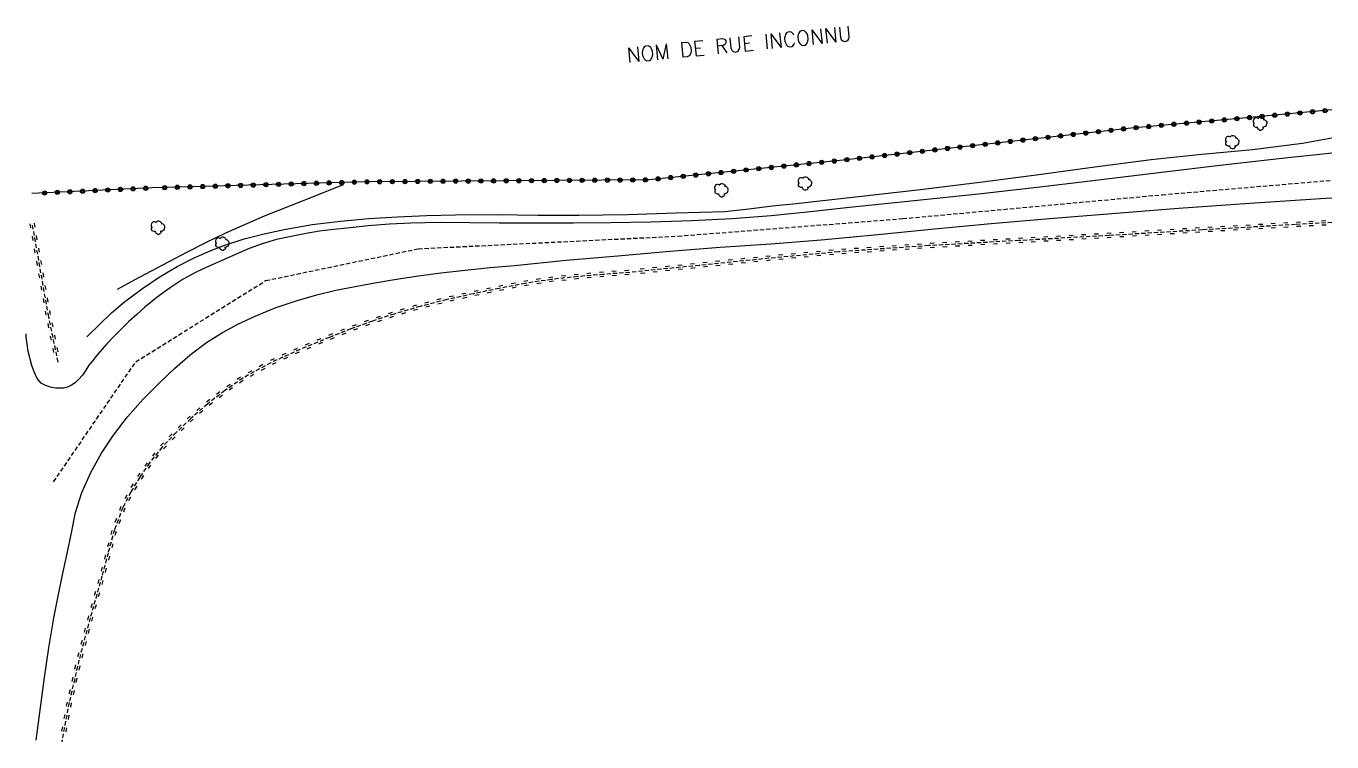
# Model space of a CAD drawing. Header units: millimetres. Extents: x 110176 to 111000, y 124073 to 124837.
# Drawn here: x 110845.2 to 111000, y 124072.7 to 124157.5 of the extents above; entities that cross this region are included whole.
import ezdxf

# ---------------------------------------------------------------- set-up
doc = ezdxf.new("R2010")
doc.units = ezdxf.units.MM
doc.linetypes.add('DASHED', pattern=[0.75, 0.5, -0.25])
doc.layers.get('0').update_dxf_attribs({"linetype": 'CONTINUOUS'})
for name, color, linetype in [('W0001', 6, 'DASHED'), ('W0008', 7, 'CONTINUOUS'), ('W0211', 2, 'CONTINUOUS'), ('W0214', 2, 'CONTINUOUS'), ('W0220', 5, 'DASHED'), ('W0300', 7, 'CONTINUOUS'), ('W0323', 7, 'CONTINUOUS'), ('W0989', 7, 'CONTINUOUS')]:
    doc.layers.add(name, color=color, linetype=linetype)
doc.styles.get("Standard").update_dxf_attribs({"font": 'romans.shx', "width": 0.85})

# ---------------------------------------------------------------- blocks, each defined once
blk = doc.blocks.new('T300')
for p, q in [((-0.8, 0.51), (-0.86, 0.34)), ((-0.86, 0.34), (-0.86, 0.17)), ((-0.86, 0.17), (-0.74, 0.06)), ((-0.69, 0.63), (-0.8, 0.51)), ((-0.8, -0.06), (-0.74, 0.06)), ((-0.74, 0.06), (-0.69, 0.11)), ((-0.57, 0.69), (-0.69, 0.63)), ((-0.46, 0.69), (-0.57, 0.69)), ((-0.29, 0.63), (-0.46, 0.69)), ((-0.29, 0.63), (-0.17, 0.74)), ((-0.23, 0.57), (-0.29, 0.63)), ((-0.17, 0.74), (-0.06, 0.8)), ((-0.06, 0.8), (0.06, 0.8)), ((0.06, 0.8), (0.23, 0.74)), ((0.23, 0.74), (0.34, 0.63)), ((0.34, 0.63), (0.4, 0.51)), ((0.46, 0.46), (0.34, 0.46)), ((0.4, 0.51), (0.4, 0.46)), ((0.57, 0.4), (0.46, 0.46)), ((0.57, 0.4), (0.69, 0.29)), ((0.69, 0.29), (0.74, 0.17)), ((0.74, 0.06), (0.69, -0.17)), ((0.74, 0.17), (0.74, 0.06)), ((-0.8, -0.17), (-0.8, -0.06)), ((-0.8, -0.23), (-0.8, -0.17)), ((-0.74, -0.34), (-0.8, -0.23)), ((-0.69, -0.4), (-0.74, -0.34)), ((-0.51, -0.46), (-0.69, -0.4)), ((-0.4, -0.46), (-0.51, -0.46)), ((-0.4, -0.46), (-0.34, -0.46)), ((-0.34, -0.46), (-0.34, -0.4)), ((-0.34, -0.51), (-0.34, -0.46)), ((-0.29, -0.63), (-0.34, -0.51)), ((-0.17, -0.74), (-0.29, -0.63)), ((-0.06, -0.8), (-0.17, -0.74)), ((0.06, -0.8), (-0.06, -0.8)), ((0.17, -0.74), (0.06, -0.8)), ((0.23, -0.69), (0.17, -0.74)), ((0.29, -0.46), (0.23, -0.46)), ((0.29, -0.63), (0.23, -0.69)), ((0.46, -0.4), (0.29, -0.46)), ((0.34, -0.51), (0.29, -0.63)), ((0.34, -0.51), (0.34, -0.46)), ((0.57, -0.34), (0.46, -0.4)), ((0.63, -0.29), (0.57, -0.34)), ((0.69, -0.17), (0.63, -0.29))]:
    blk.add_line(p, q)
blk = doc.blocks.new('t323o')
at = {"color": 0, "linetype": 'Continuous'}
for radius in [0.25, 0.15]:
    blk.add_circle((0, 0), radius, dxfattribs=at)
blk = doc.blocks.new('t220o')
at = {"color": 0, "linetype": 'Continuous'}
for p, q in [((-0.25, 0.25), (0.25, 0.25)), ((-0.25, -0.25), (0.25, -0.25))]:
    blk.add_line(p, q, dxfattribs=at)

msp = doc.modelspace()

# ---------------------------------------------------------------- linework, layer by layer
at = {"layer": 'W0001'}
msp.add_lwpolyline([(110848.47, 124103.5), (110858.2, 124117.7), (110873.6, 124127.33), (110891.7, 124131.1), (110922.47, 124132.6), (110949.13, 124134.67), (110979.87, 124137.5), (111000, 124139.22)], dxfattribs=at)
at = {"layer": 'W0008'}
for points in [[(111000, 124142.41), (110998.97, 124142.3), (110994.77, 124141.87), (110990.6, 124141.4), (110986.4, 124140.93), (110979.5, 124140.1), (110972.63, 124139.27), (110965.73, 124138.43), (110958.1, 124137.57), (110950.47, 124136.77), (110942.83, 124135.97), (110938.2, 124135.47), (110933.53, 124135), (110928.9, 124134.63), (110924.1, 124134.4), (110919.27, 124134.27), (110914.47, 124134.17), (110910.07, 124134.13), (110905.7, 124134.13), (110901.3, 124134.13), (110897.8, 124134.17), (110894.3, 124134.2), (110890.8, 124134.13), (110888.3, 124134), (110885.77, 124133.8), (110883.27, 124133.53), (110881.63, 124133.37), (110880, 124133.17), (110878.4, 124132.9), (110876.63, 124132.57), (110874.9, 124132.2), (110873.17, 124131.7), (110871.63, 124131.13), (110870.1, 124130.47), (110868.6, 124129.8), (110867, 124129.07), (110865.37, 124128.33), (110863.83, 124127.5), (110862.27, 124126.47), (110860.73, 124125.37), (110859.27, 124124.17), (110858.33, 124123.33), (110857.4, 124122.47), (110856.5, 124121.6), (110855.63, 124120.73), (110854.77, 124119.83), (110853.93, 124118.9)], [(110846.39, 124072.9), (110846.9, 124076.77), (110847.4, 124080.3), (110847.9, 124083.83), (110848.5, 124087.37), (110849, 124089.93), (110849.5, 124092.47), (110850.07, 124095), (110850.57, 124097.43), (110851.07, 124099.87), (110851.8, 124102.23), (110852.87, 124104.6), (110854.13, 124106.87), (110855.57, 124109.03), (110857.23, 124111.2), (110859.1, 124113.27), (110861.03, 124115.23), (110862.8, 124116.93), (110864.67, 124118.53), (110866.6, 124120), (110868.47, 124121.17), (110870.4, 124122.2), (110872.37, 124123.13), (110874.73, 124124.1), (110877.2, 124124.93), (110879.67, 124125.63), (110881.93, 124126.2), (110884.23, 124126.63), (110886.53, 124127.07), (110889.13, 124127.5), (110891.73, 124127.9), (110894.37, 124128.23), (110897.27, 124128.57), (110900.2, 124128.87), (110903.1, 124129.13), (110909.23, 124129.73), (110915.37, 124130.27), (110921.5, 124130.8), (110927.5, 124131.27), (110933.47, 124131.7), (110939.47, 124132.17), (110946.17, 124132.8), (110952.9, 124133.47), (110959.6, 124134.1), (110967, 124134.73), (110974.43, 124135.33), (110981.83, 124135.9), (110990.27, 124136.5), (110998.67, 124137.07), (111000, 124137.15)], [(110853.93, 124118.9), (110853.5, 124118.37), (110853.07, 124117.83), (110852.63, 124117.3), (110852.27, 124116.7), (110851.87, 124116.13), (110851.43, 124115.6), (110851.03, 124115.23), (110850.57, 124114.93), (110850.1, 124114.7), (110849.63, 124114.6), (110849.17, 124114.57), (110848.7, 124114.6), (110848.1, 124114.7), (110847.5, 124114.9), (110847, 124115.17), (110846.5, 124115.73), (110846.17, 124116.5), (110845.87, 124117.27), (110845.43, 124118.93), (110845.23, 124120.67), (110845.2, 124121.04)]]:
    msp.add_lwpolyline(points, dxfattribs=at)
at = {"layer": 'W0211'}
msp.add_lwpolyline([(110852.4, 124120.67), (110853.87, 124122.07), (110855.33, 124123.5), (110856.87, 124124.83), (110858.87, 124126.33), (110860.97, 124127.73), (110863.13, 124129), (110864.97, 124129.93), (110866.83, 124130.77), (110868.77, 124131.53), (110871.07, 124132.27), (110873.43, 124132.87), (110875.8, 124133.4), (110879.13, 124133.97), (110882.47, 124134.37), (110885.83, 124134.67), (110889.23, 124134.9), (110892.67, 124135.03), (110896.1, 124135.13), (110900.97, 124135.17), (110905.87, 124135.1), (110910.73, 124135.07), (110916.5, 124135.17), (110922.27, 124135.37), (110928.03, 124135.53), (110930.87, 124135.83), (110933.67, 124136.17), (110936.5, 124136.47), (110943.87, 124137.3), (110951.23, 124138.13), (110958.6, 124139.03), (110965.27, 124139.9), (110971.9, 124140.8), (110978.57, 124141.67), (110984.57, 124142.3), (110990.57, 124142.87), (110996.53, 124143.6), (111000, 124144.23)], dxfattribs=at)
at = {"layer": 'W0214'}
msp.add_lwpolyline([(110856.03, 124126.33), (110858.07, 124127.4), (110860.07, 124128.5), (110862.1, 124129.57), (110864.33, 124130.73), (110866.6, 124131.9), (110868.87, 124133), (110873.47, 124135), (110878.17, 124136.87), (110882.83, 124138.7)], dxfattribs=at)
at = {"layer": 'W0220'}
for points in [[(110845.93, 124133.9), (110847.8, 124123.3), (110848.97, 124117.63)], [(111000, 124134.2), (110995.7, 124133.97), (110984.63, 124133.33), (110973.6, 124132.67), (110962.9, 124132.07), (110952.2, 124131.47), (110941.5, 124130.73), (110933.27, 124129.97), (110925, 124129.13), (110916.77, 124128.3)], [(110916.77, 124128.3), (110913.67, 124128.07), (110910.57, 124127.8), (110907.5, 124127.47), (110904.4, 124127), (110901.3, 124126.4), (110898.23, 124125.77), (110895.07, 124125.07), (110891.93, 124124.27), (110888.83, 124123.37), (110886.27, 124122.53), (110883.7, 124121.6), (110881.17, 124120.6), (110877.67, 124119.17), (110874.2, 124117.6), (110870.9, 124115.77), (110868.77, 124114.3), (110866.7, 124112.7), (110864.73, 124111), (110863, 124109.33), (110861.33, 124107.6), (110859.83, 124105.73), (110858.67, 124104.03), (110857.6, 124102.27), (110856.67, 124100.43), (110855.67, 124097.8), (110854.93, 124095.07), (110854.2, 124092.33), (110852.8, 124087.37), (110851.47, 124082.37), (110850.3, 124077.33), (110849.43, 124072.73), (110849.42, 124072.68)]]:
    msp.add_lwpolyline(points, dxfattribs=at)
at = {"layer": 'W0323'}
for points in [[(111000, 124147.54), (110989.43, 124146.57), (110976.2, 124145.4), (110942.07, 124141.6), (110919.03, 124139.27), (110885.7, 124139.03), (110860.13, 124138.3)], [(110860.13, 124138.3), (110845.9, 124137.64), (110845.9, 124137.64)]]:
    msp.add_lwpolyline(points, dxfattribs=at)

# ---------------------------------------------------------------- block references
at = {"layer": 'W0220'}
for p, rotation in [((110845.94, 124133.85), 279.9891691253695), ((110984.07, 124133.3), 183.4544313969879), ((110985.57, 124133.39), 183.2787443727671), ((110987.06, 124133.47), 183.2787443727671), ((110988.56, 124133.56), 183.2787443727671), ((110990.06, 124133.64), 183.2787443727671), ((110991.56, 124133.73), 183.2787443727671), ((110993.05, 124133.82), 183.2787443727671), ((110994.55, 124133.9), 183.2787443727671), ((110996.05, 124133.99), 183.1128104779891), ((110997.55, 124134.07), 183.1128104779891), ((110999.05, 124134.15), 183.1128104779891), ((110846.2, 124132.37), 279.9891691253695), ((110958.61, 124131.83), 183.2094863177462), ((110960.11, 124131.91), 183.2094863177462), ((110961.61, 124131.99), 183.2094863177462), ((110963.11, 124132.08), 183.2094863178196), ((110964.6, 124132.16), 183.2094863178196), ((110966.1, 124132.25), 183.2094863178196), ((110967.6, 124132.33), 183.2094863178196), ((110969.1, 124132.41), 183.2094863178196), ((110970.59, 124132.5), 183.2094863178196), ((110972.09, 124132.58), 183.2094863178196), ((110973.59, 124132.67), 183.2094863178196), ((110975.09, 124132.76), 183.4544313969879), ((110976.58, 124132.85), 183.4544313969879), ((110978.08, 124132.94), 183.4544313969879), ((110979.58, 124133.03), 183.4544313969879), ((110981.08, 124133.12), 183.4544313969879), ((110982.57, 124133.21), 183.4544313969879), ((110846.46, 124130.9), 279.9891691253695), ((110936.17, 124130.24), 185.3155084003207), ((110937.66, 124130.38), 185.3155084003207), ((110939.16, 124130.52), 185.3155084003207), ((110940.65, 124130.65), 185.3155084003207), ((110942.15, 124130.78), 183.9242356550393), ((110943.64, 124130.88), 183.9242356550393), ((110945.14, 124130.98), 183.9242356550393), ((110946.64, 124131.09), 183.9242356550393), ((110948.13, 124131.19), 183.9242356550393), ((110949.63, 124131.29), 183.9242356550393), ((110951.12, 124131.39), 183.9242356550393), ((110952.62, 124131.49), 183.2094863177462), ((110954.12, 124131.57), 183.2094863177462), ((110955.62, 124131.66), 183.2094863177462), ((110957.11, 124131.74), 183.2094863177462), ((110846.72, 124129.42), 279.9891691253695), ((110921.24, 124128.75), 185.7774219927853), ((110922.74, 124128.9), 185.7774219927853), ((110924.23, 124129.05), 185.7774219927853), ((110925.72, 124129.21), 185.7606816463137), ((110927.21, 124129.36), 185.7606816463137), ((110928.71, 124129.51), 185.7606816463137), ((110930.2, 124129.66), 185.7606816463137), ((110931.69, 124129.81), 185.7606816463137), ((110933.18, 124129.96), 185.7606816463137), ((110934.68, 124130.1), 185.3155084003207), ((110846.98, 124127.94), 279.9891691253695), ((110905.97, 124127.24), 188.5669137918418), ((110907.45, 124127.46), 188.5669137918418), ((110908.95, 124127.62), 186.1966244430609), ((110910.44, 124127.79), 186.1966244430609), ((110911.93, 124127.92), 184.9226815327208), ((110913.43, 124128.05), 184.9226815327208), ((110914.92, 124128.16), 184.2983427817938), ((110916.42, 124128.27), 184.2983427817938), ((110918.26, 124128.45), 185.7774219927853), ((110919.75, 124128.6), 185.7774219927853), ((110847.24, 124126.47), 279.9891691253695), ((110898.6, 124125.84), 191.661567988255), ((110900.07, 124126.15), 191.661567988255), ((110901.54, 124126.45), 190.9540626435322), ((110903.01, 124126.73), 190.9540626435322), ((110904.49, 124127.01), 188.5669137918418), ((110847.5, 124124.99), 279.9891691253695), ((110891.31, 124124.09), 196.189206257147), ((110892.76, 124124.48), 194.3197985498819), ((110894.21, 124124.85), 194.3197985498819), ((110895.67, 124125.2), 192.4674755275157), ((110897.14, 124125.52), 192.4674755275157), ((110847.76, 124123.51), 279.9891691253695), ((110887.01, 124122.77), 198.0051713834211), ((110888.44, 124123.24), 198.0051713834211), ((110889.87, 124123.67), 196.189206257147), ((110848.06, 124122.04), 281.6362014359311), ((110882.78, 124121.24), 201.5435509171989), ((110884.18, 124121.78), 199.9741453750442), ((110885.59, 124122.29), 199.9741453750442), ((110848.36, 124120.57), 281.6362014359311), ((110878.61, 124119.55), 202.2655947355746), ((110880, 124120.12), 202.2655947355746), ((110881.39, 124120.69), 201.5435509171989), ((110848.66, 124119.1), 281.6362014359311), ((110875.86, 124118.35), 204.3218156981273), ((110877.23, 124118.97), 204.3218156981273), ((110871.86, 124116.3), 209.0501814221264), ((110873.17, 124117.03), 209.0501814221264), ((110874.49, 124117.73), 204.3218156981273), ((110869.33, 124114.69), 214.5187818561076), ((110870.57, 124115.54), 214.5187818561076), ((110868.12, 124113.8), 217.742332517864), ((110865.79, 124111.92), 220.8355536921839), ((110866.94, 124112.88), 217.742332517864), ((110864.66, 124110.93), 223.8879274780237), ((110862.52, 124108.83), 226.1120725219763), ((110863.58, 124109.89), 223.8879274780237), ((110861.48, 124107.75), 226.1120725219763), ((110859.61, 124105.41), 235.5544614045668), ((110860.52, 124106.59), 231.22063111466), ((110858.76, 124104.17), 235.5544614045668), ((110857.98, 124102.89), 238.860037237423), ((110857.25, 124101.58), 243.0364625410791), ((110856.59, 124100.23), 249.2034777296191), ((110856.06, 124098.83), 249.2034777296191), ((110855.56, 124097.42), 254.9668536078371), ((110855.17, 124095.97), 254.9668536078371), ((110854.4, 124093.07), 254.991653028794), ((110854.79, 124094.52), 254.991653028794), ((110854, 124091.62), 254.2559515184103), ((110853.59, 124090.18), 254.2559515184103), ((110853.19, 124088.74), 254.2559515184103), ((110852.78, 124087.29), 255.0721490084169), ((110852.39, 124085.84), 255.0721490084169), ((110852.01, 124084.39), 255.0721490084169), ((110851.62, 124082.94), 255.0721490084169), ((110851.26, 124081.49), 256.9480400772734), ((110850.92, 124080.03), 256.9480400772734), ((110850.59, 124078.57), 256.9480400772734), ((110850.26, 124077.1), 259.3262077060264), ((110849.98, 124075.63), 259.3262077060264), ((110849.7, 124074.15), 259.3262077060264)]:
    msp.add_blockref('t220o', p, dxfattribs=dict(at, rotation=rotation))
at = {"layer": 'W0300'}
for p in [(110991.53, 124145.93), (110988.23, 124143.73), (110927.67, 124138.03), (110937.57, 124138.83), (110860.87, 124133.6), (110868.5, 124131.7)]:
    msp.add_blockref('T300', p, dxfattribs=at)
at = {"layer": 'W0323'}
for p, rotation in [((110997.71, 124147.33), 185.2486666260813), ((110999.2, 124147.46), 185.2486666260813), ((110979.78, 124145.72), 185.0397974513181), ((110981.27, 124145.85), 185.0397974513181), ((110982.77, 124145.98), 185.0397974513181), ((110984.26, 124146.11), 185.0397974513181), ((110985.76, 124146.24), 185.0397974513181), ((110987.25, 124146.37), 185.0397974513181), ((110988.74, 124146.51), 185.0397974513181), ((110990.24, 124146.64), 185.2486666260813), ((110991.73, 124146.78), 185.2486666260813), ((110993.23, 124146.92), 185.2486666260813), ((110994.72, 124147.05), 185.2486666260813), ((110996.21, 124147.19), 185.2486666260813), ((110964.86, 124144.14), 186.3525353285229), ((110966.35, 124144.3), 186.3525353285229), ((110967.84, 124144.47), 186.3525353285229), ((110969.34, 124144.64), 186.3525353285229), ((110970.83, 124144.8), 186.3525353285229), ((110972.32, 124144.97), 186.3525353285229), ((110973.81, 124145.13), 186.3525353285229), ((110975.3, 124145.3), 186.3525353285229), ((110976.79, 124145.45), 185.0397974513181), ((110978.28, 124145.58), 185.0397974513181), ((110951.45, 124142.64), 186.3525353285229), ((110952.94, 124142.81), 186.3525353285229), ((110954.43, 124142.98), 186.3525353285229), ((110955.92, 124143.14), 186.3525353285229), ((110957.41, 124143.31), 186.3525353285229), ((110958.9, 124143.47), 186.3525353285229), ((110960.39, 124143.64), 186.3525353285229), ((110961.88, 124143.81), 186.3525353285229), ((110963.37, 124143.97), 186.3525353285229), ((110936.53, 124141.04), 185.7834831659342), ((110938.02, 124141.19), 185.7834831659342), ((110939.52, 124141.34), 185.7834831659342), ((110941.01, 124141.49), 185.7834831659342), ((110942.5, 124141.65), 186.3525353285229), ((110943.99, 124141.81), 186.3525353285229), ((110945.48, 124141.98), 186.3525353285229), ((110946.97, 124142.15), 186.3525353285229), ((110948.46, 124142.31), 186.3525353285229), ((110949.96, 124142.48), 186.3525353285229), ((110921.61, 124139.53), 185.7834831659342), ((110923.1, 124139.68), 185.7834831659342), ((110924.59, 124139.83), 185.7834831659342), ((110926.09, 124139.98), 185.7834831659342), ((110927.58, 124140.13), 185.7834831659342), ((110929.07, 124140.28), 185.7834831659342), ((110930.56, 124140.43), 185.7834831659342), ((110932.06, 124140.59), 185.7834831659342), ((110933.55, 124140.74), 185.7834831659342), ((110935.04, 124140.89), 185.7834831659342), ((110853.39, 124137.99), 182.6459581295676), ((110854.89, 124138.06), 182.6459581295676), ((110856.39, 124138.13), 182.6459581295676), ((110857.89, 124138.2), 182.6459581295676), ((110859.39, 124138.27), 182.6459581295676), ((110861.63, 124138.34), 181.6422069572321), ((110863.13, 124138.39), 181.6422069572321), ((110864.63, 124138.43), 181.6422069572321), ((110866.13, 124138.47), 181.6422069572321), ((110867.63, 124138.51), 181.6422069572321), ((110869.13, 124138.56), 181.6422069572321), ((110870.63, 124138.6), 181.6422069572321), ((110872.13, 124138.64), 181.6422069572321), ((110873.63, 124138.69), 181.6422069572321), ((110875.13, 124138.73), 181.6422069572321), ((110876.63, 124138.77), 181.6422069572321), ((110878.13, 124138.82), 181.6422069572321), ((110879.62, 124138.86), 181.6422069572321), ((110881.12, 124138.9), 181.6422069572321), ((110882.62, 124138.94), 181.6422069572321), ((110884.12, 124138.99), 181.6422069572321), ((110885.62, 124139.03), 181.6422069572321), ((110887.12, 124139.04), 180.4022137872744), ((110888.62, 124139.05), 180.4022137872744), ((110890.12, 124139.06), 180.4022137872744), ((110891.62, 124139.07), 180.4022137872744), ((110893.12, 124139.09), 180.4022137872744), ((110894.62, 124139.1), 180.4022137872744), ((110896.12, 124139.11), 180.4022137872744), ((110897.62, 124139.12), 180.4022137872744), ((110899.12, 124139.13), 180.4022137872744), ((110900.62, 124139.14), 180.4022137872744), ((110902.12, 124139.15), 180.4022137872744), ((110903.62, 124139.16), 180.4022137872744), ((110905.12, 124139.17), 180.4022137872744), ((110906.62, 124139.18), 180.4022137872744), ((110908.12, 124139.19), 180.4022137872744), ((110909.62, 124139.2), 180.4022137872744), ((110911.12, 124139.21), 180.4022137872744), ((110912.62, 124139.22), 180.4022137872744), ((110914.12, 124139.23), 180.4022137872744), ((110915.62, 124139.24), 180.4022137872744), ((110917.12, 124139.25), 180.4022137872744), ((110918.62, 124139.26), 180.4022137872744), ((110920.12, 124139.38), 185.7834831659342), ((110847.4, 124137.71), 182.6459581295676), ((110848.9, 124137.78), 182.6459581295676), ((110850.4, 124137.85), 182.6459581295676), ((110851.9, 124137.92), 182.6459581295676)]:
    msp.add_blockref('t323o', p, dxfattribs=dict(at, rotation=rotation))

# ---------------------------------------------------------------- texts
at = {"layer": 'W0989'}
msp.add_text('NOM DE RUE INCONNU', height=1.75, rotation=5.5927, dxfattribs=at).set_placement((110916.49, 124153.15))

doc.saveas('drawing.dxf')
